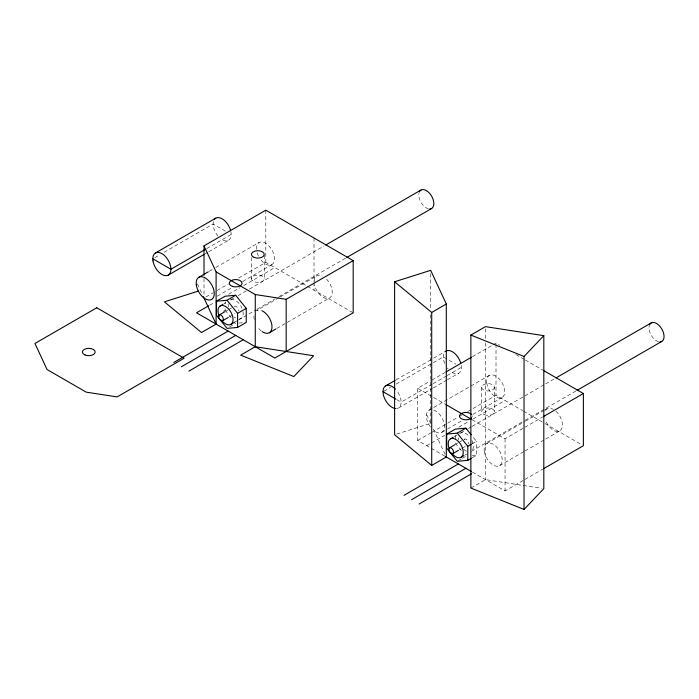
<?xml version="1.0" encoding="UTF-8"?>
<svg xmlns="http://www.w3.org/2000/svg" width="699" height="699" viewBox="0 0 699 699"><rect width="100%" height="100%" fill="white"/><g stroke="black" fill="none" stroke-linecap="round" stroke-linejoin="round"><path stroke-width="0.52" stroke-dasharray="3.5 2.62" d="M154.724 257.713L159.433 254.995M164.143 252.278L213.099 224.012L225.751 231.317M206.694 248.582L231.168 234.453L229.368 233.405M204.99 253.894L207.813 252.26M208.756 251.719L228.521 240.299M209.193 271.317L214.838 268.049M215.781 267.507L259.084 242.501M205.882 296.961L213.37 292.636M217.118 290.469L228.355 283.986M238.656 278.036L265.812 262.361L306.555 285.882M217.267 296.166L231.386 288.014M242.684 281.496L271.867 264.641M209.735 305.175L215.397 301.898M228.608 294.27L239.932 287.735M243.706 285.559L274.856 267.577M223.977 303.777L225.864 302.693M230.583 299.967L234.348 297.791M238.123 295.616L248.486 289.631M249.429 289.089L323.899 246.092M223.409 311.265L225.139 310.26L225.139 308.102M225.891 311.134L227.769 310.05M228.713 309.508L231.535 307.875M229.22 316.9L234.864 313.641M234.628 322.23L237.459 320.596M238.403 320.055L256.315 309.709M257.258 309.168L275.17 298.831M278.936 296.647L345.865 258.01M279.154 297.573L256.559 310.618A12.783 7.383 60 0 1 261.304 310.478M280.098 297.031L316.813 275.834M229.639 326.87L235.685 323.384M276.874 328.408L286.293 322.973M287.228 322.431L329.596 297.975M396.045 379.872L432.76 358.674M433.703 358.133L445.001 351.614M383.978 391.16L390.566 387.36M396.219 384.101L443.297 356.918L455.949 364.223M444.922 456.211L417.679 440.484L417.679 388.303L430.89 380.675M431.833 380.134L445.053 372.506M472.419 356.7L492.236 345.262M493.179 344.712L496.01 343.078L499.794 345.262M432.183 384.205L401.112 402.143A12.783 7.383 60 0 1 396.412 408.583M433.127 383.664L446.303 376.053M447.246 375.512L461.366 367.351L459.566 366.311M398.465 407.998L432.358 388.426M433.301 387.884L446.486 380.273M447.421 379.732L458.719 373.205M429.029 410.199L432.795 408.024M433.738 407.473L489.283 375.407M417.679 440.484L430.89 432.856M431.833 432.314L458.264 417.058M459.208 416.508L462.039 414.874M467.701 411.606L496.01 395.258L522.765 410.706M441.812 432.332L446.521 429.614M447.465 429.072L461.585 420.92M472.882 414.393L502.065 397.548M426.722 445.7L430.497 443.524M431.44 442.983L444.651 435.355M458.806 427.176L469.186 421.182M472.961 419.007L505.054 400.483M454.175 436.683L457.006 435.049M460.781 432.873L467.378 429.064M468.321 428.522L471.143 426.888M472.087 426.346L523.935 396.412M524.879 395.87L544.67 384.441M545.613 383.891L555.041 378.447M456.089 444.04L457.967 442.948M458.911 442.406L464.555 439.147M459.418 449.806L461.296 448.714M462.24 448.173L466.006 445.997M472.105 443.778L476.43 441.279L471.816 435.547M464.826 455.136L466.714 454.044M471.432 451.327L524.215 420.842M525.159 420.3L576.063 390.916M486.757 443.524L524.416 421.785M525.36 421.235L544.189 410.365M545.133 409.824L547.011 408.74M458.107 460.772L461.558 458.78M462.423 458.282L465.884 456.281L464.564 454.647M472.105 457.836L476.43 455.346L476.43 441.279M472.166 419.758L505.054 438.745L523.927 427.849M524.87 427.299L542.8 416.954M499.54 465.665L524.023 451.528M524.958 450.986L544.731 439.575M545.674 439.024L559.794 430.872M470.873 488.051L485.464 479.619L541.699 488.321M472.41 472.087L505.054 490.925L523.927 480.03M524.87 479.488L542.8 469.134M396.674 434.088L430.671 423.323L430.671 313.737M238.848 323.095L245.174 322.536M472.209 455.722L476.43 455.346M515.862 354.542L524.364 359.452M525.316 359.994L544.215 370.907M307.403 286.372L353.187 312.803M523.42 411.082L542.354 422.013M545.15 423.629L581.516 444.625M417.679 388.303L432.716 396.98M433.651 397.521L444.922 404.031M396.595 399.531L401.112 402.143A12.783 7.383 60 0 0 396.412 390.269M461.27 450.54L455.337 443.166L455.337 440.999M225.139 310.26L231.736 318.464M426.731 414.848L430.829 423.673M433.345 429.099L445.857 456.045M197.45 283.908L202.448 294.69M505.054 438.745L505.054 490.925M496.01 344.17L496.01 395.258M494.438 387.307A6.387 3.687 0 0 1 484.853 390.496A6.387 3.687 0 0 1 484.853 384.109A6.387 3.687 0 0 1 494.438 387.307L494.438 411.659M485.464 328.81L485.464 338.569M485.464 342.912L485.464 479.619M481.655 387.307L481.655 411.659M455.337 435.599L455.337 439.924M430.671 273.589L430.671 309.395M314.017 238.009L314.017 281.487M314.017 282.579L314.017 290.19M265.812 210.172L265.812 262.361M264.239 255.458L264.239 278.752A6.387 3.687 0 0 1 254.654 281.95A6.387 3.687 0 0 1 254.654 275.555A6.387 3.687 0 0 1 264.239 278.752M251.457 257.573L251.457 278.752M225.139 301.61L225.139 303.777M204.012 278.473L204.012 295.869M230.819 231.378A12.783 7.383 60 0 1 220.491 238.542M217.983 236.105A12.783 7.383 60 0 1 213.448 221.347M243.051 311.719A10.651 6.151 60 0 1 238.315 318.989M235.685 318.019A10.651 6.151 60 0 1 234.086 316.892M228.328 306.922A10.651 6.151 60 0 1 228.232 303.777M230.757 299.897A10.651 6.151 60 0 1 242.02 308.276M234.139 306.407A3.329 1.922 60 0 1 237.005 307.219A3.329 1.922 60 0 1 238.324 311.029M261.304 331.003A12.783 7.383 60 0 1 257.258 326.503M254.261 319.548A12.783 7.383 60 0 1 254.261 313.799M326.529 279.119A12.783 7.383 60 0 1 329.273 298.141A12.783 7.383 60 0 1 314.515 284.755M314.166 281.688A12.783 7.383 60 0 1 322.396 276.035M428.391 208.818A10.651 6.151 60 0 1 418.911 193.405M256.481 249.316A12.783 7.383 60 0 1 266.677 243.925A12.783 7.383 60 0 1 273.947 262.099A12.783 7.383 60 0 1 260.535 259.451M258.464 256.105A12.783 7.383 60 0 1 257.075 252.566M433.773 410.051A12.783 7.383 60 0 1 444.459 426.486A12.783 7.383 60 0 1 433.773 430.575M430.479 427.141A12.783 7.383 60 0 1 430.479 409.675M464.127 439.575A3.329 1.922 60 0 1 467.019 439.933A3.329 1.922 60 0 1 468.522 443.935M658.589 341.724A10.651 6.151 60 0 1 651.188 335.24A10.651 6.151 60 0 1 649.275 325.585M472.262 415.87A6.387 3.687 0 0 1 472.209 416.656M555.888 411.204A12.783 7.383 60 0 1 560.397 430.453A12.783 7.383 60 0 1 545.377 419.968M545.377 410.374A12.783 7.383 60 0 1 553.407 409.369M461.218 365.367A12.783 7.383 60 0 1 450.689 371.449M448.181 369.011A12.783 7.383 60 0 1 447.386 368.015M444.765 363.48A12.783 7.383 60 0 1 444.765 352.06M466.425 451.213A10.651 6.151 60 0 1 463.76 449.343M458.527 439.82A10.651 6.151 60 0 1 458.352 437.88M459.549 433.861A10.651 6.151 60 0 1 469.012 436.124M471.912 440.492A10.651 6.151 60 0 1 471.912 450.916M486.749 382.973A12.783 7.383 60 0 0 501.375 397.871A12.783 7.383 60 0 0 498.903 378.596A12.783 7.383 60 0 0 486.749 382.973M484.293 414.647A6.387 3.687 0 0 0 494.403 412.034A6.387 3.687 0 0 0 485.438 408.286A6.387 3.687 0 0 0 484.293 414.647M484.224 451.082A12.783 7.383 60 0 0 498.85 465.988A12.783 7.383 60 0 0 496.377 446.713A12.783 7.383 60 0 0 484.224 451.082"/><path stroke-width="1.05" d="M524.032 509.466L524.032 356.481L543.813 335.66L485.464 326.634L470.873 335.066L470.873 488.051L524.032 509.466L543.813 488.645L543.813 335.66M155.484 252.951L215.746 218.167M204.012 275.214L204.012 245.856L265.812 210.172L353.187 260.613L353.187 312.803L274.856 358.028L196.524 312.803L208.791 305.716M204.807 249.674L170.914 269.237L152.836 258.805M168.267 275.091L204.047 254.436M198.831 277.293L208.25 271.859M216.498 301.19L225.139 296.201L235.685 295.258L246.231 308.381L246.231 322.44L237.59 327.429L227.044 328.373L216.498 315.258L216.498 301.19L227.044 300.255L235.685 295.258M220.211 305.961L223.033 304.327M325.786 244.999L420.99 190.032M219.294 314.943L224.947 311.675M204.012 245.856L216.105 271.92L216.105 324.109L201.513 332.532L164.414 301.837L198.411 291.072M222.623 320.701L228.276 317.442M237.59 327.429L237.59 313.37L246.231 308.381M230.862 324.406L234.628 322.23M346.809 257.468L431.65 208.485M173.833 362.432L228.154 331.064M216.105 271.92L255.266 294.532L286.162 299.312L353.187 260.613M181.364 366.774L235.685 335.415M188.896 371.125L243.217 339.758M269.342 332.759L275.93 328.958M255.266 346.721L240.674 355.144L293.833 376.56L313.615 355.747L255.266 346.721L255.266 294.532M431.711 465.438L431.711 312.453L446.303 304.021L430.671 270.338L394.612 281.758L394.612 434.743L431.711 465.438L446.303 457.006L446.303 304.021M385.682 385.857L395.101 380.422M445.997 371.955L471.476 357.241M471.24 458.334L467.788 460.335L457.242 461.279L446.696 448.155L446.696 434.096L455.337 429.107L465.884 428.164L471.161 434.726M446.696 434.096L457.242 433.153L465.884 428.164M450.409 438.858L453.232 437.224M555.985 377.906L651.188 322.938M449.492 447.841L455.145 444.581M452.821 453.607L458.474 450.348M467.788 460.335L467.788 446.277L471.24 444.276M461.06 457.312L463.891 455.678M577.007 390.365L661.848 341.392M404.031 495.329L458.352 463.97M543.743 416.403L583.385 393.52L583.385 445.7L543.743 468.592M411.562 499.68L465.884 468.313M419.094 504.031L471.545 473.747M470.873 335.066L524.032 356.481M544.215 370.907L583.385 393.52M445.866 404.572L471.231 419.217M395.407 389.142A12.783 7.383 60 0 0 383.035 391.702L395.695 399.015M445.368 456.473L471.484 471.545M394.612 281.758L431.711 312.453M457.242 433.153L467.788 446.277M227.044 300.255L237.59 313.37M203.365 296.647L216.105 324.109M286.162 299.312L286.162 351.492M214.567 219.154A12.783 7.383 60 0 1 223.042 219.372A12.783 7.383 60 0 1 230.539 230.242M262.142 310.828A12.783 7.383 60 0 1 271.99 326.905A12.783 7.383 60 0 1 262.142 331.614M219.233 316.298A10.651 6.151 60 0 1 224.091 305.812A10.651 6.151 60 0 1 232.924 321.121A10.651 6.151 60 0 1 221.417 320.081M419.321 192.015A10.651 6.151 60 0 1 431.37 195.729A10.651 6.151 60 0 1 429.78 208.984M449.046 448.216A10.651 6.151 60 0 1 454.796 438.911A10.651 6.151 60 0 1 463.07 454.28A10.651 6.151 60 0 1 451.615 452.987M649.511 324.921A10.651 6.151 60 0 1 661.569 328.626A10.651 6.151 60 0 1 659.978 341.89M471.493 417.897A6.387 3.687 0 0 1 461.812 418.981A6.387 3.687 0 0 1 461.812 413.284A6.387 3.687 0 0 1 471.493 414.367M395.407 408.548A12.783 7.383 60 0 1 383.035 391.702M445.315 351.51A12.783 7.383 60 0 1 460.737 363.148M96.759 307.778L34.95 343.462L47.043 369.526L86.213 392.139L117.1 396.918L184.125 358.22L96.759 307.778M85.042 354.996A6.387 3.687 0 0 0 95.143 352.383A6.387 3.687 0 0 0 86.178 348.635A6.387 3.687 0 0 0 85.042 354.996M153.002 260.876A12.783 7.383 60 0 0 167.795 275.327A12.783 7.383 60 0 0 164.833 255.869A12.783 7.383 60 0 0 153.002 260.876M232.487 286.424A6.387 3.687 0 0 0 242.081 283.226A6.387 3.687 0 0 0 232.487 280.037A6.387 3.687 0 0 0 232.487 286.424M218.638 316.909A3.329 1.922 60 0 0 222.448 320.789A3.329 1.922 60 0 0 221.801 315.773A3.329 1.922 60 0 0 218.638 316.909M254.095 257.389A6.387 3.687 0 0 0 264.205 254.786A6.387 3.687 0 0 0 255.24 251.028A6.387 3.687 0 0 0 254.095 257.389M196.297 284.851A12.783 7.383 60 0 0 210.923 299.749A12.783 7.383 60 0 0 208.451 280.474A12.783 7.383 60 0 0 196.297 284.851M448.837 449.815A3.329 1.922 60 0 0 452.646 453.695A3.329 1.922 60 0 0 452 448.671A3.329 1.922 60 0 0 448.837 449.815"/></g></svg>
